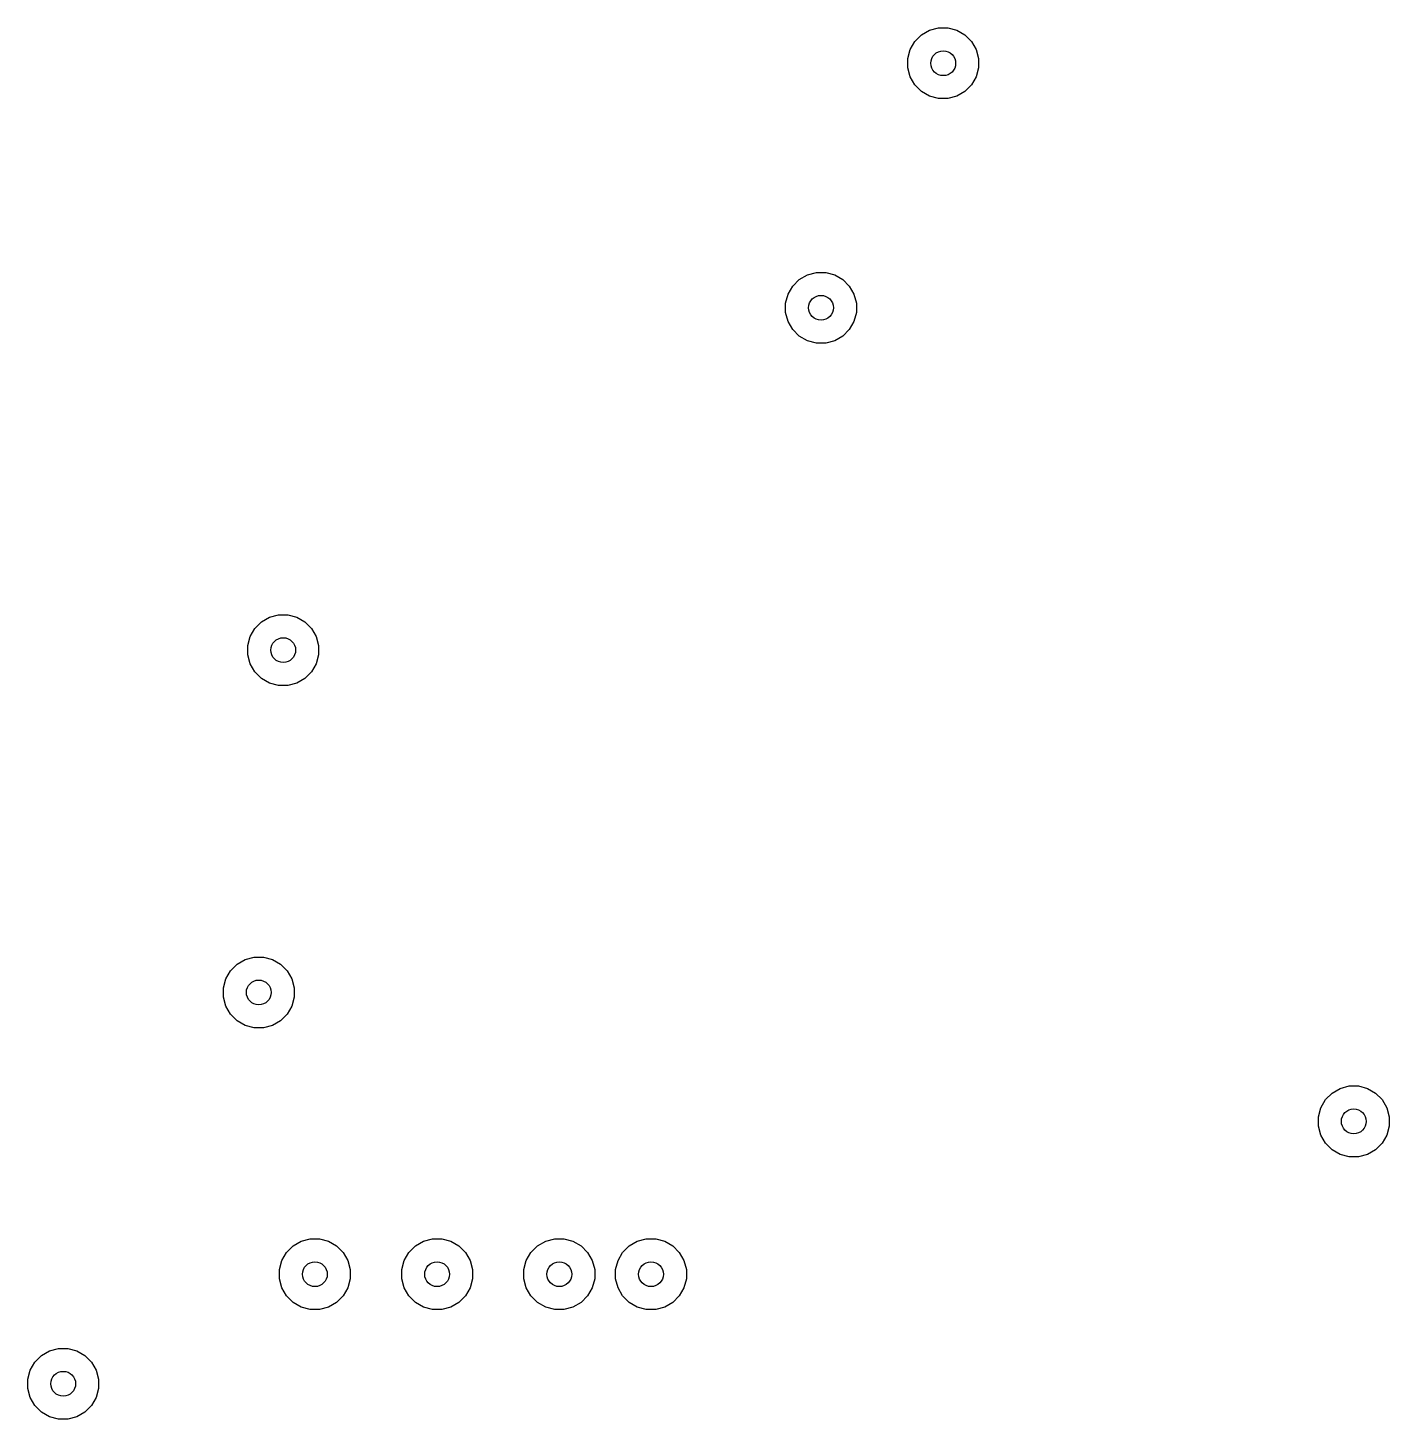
# Model space of a CAD drawing. Header units: inches. Extents: x 5.18 to 7.4, y -4.53 to -3.19.
# Drawn here: x 6.3559 to 6.7944, y -3.6841 to -3.2361 of the extents above; entities that cross this region are included whole.
import ezdxf

# ---------------------------------------------------------------- set-up
doc = ezdxf.new("R2010")
doc.units = ezdxf.units.IN
doc.header["$MEASUREMENT"] = 0
doc.layers.add('B.Cu', color=153, linetype='CONTINUOUS', true_color=0x4d7fc4)

msp = doc.modelspace()

# ---------------------------------------------------------------- linework, layer by layer
at = {"layer": 'B.Cu', "linetype": 'CONTINUOUS'}
for p, q in [((6.64162, -3.24054), (6.64375, -3.23842)), ((6.64375, -3.23842), (6.64635, -3.23691)), ((6.64635, -3.23691), (6.64925, -3.23614)), ((6.64925, -3.23614), (6.65225, -3.23614)), ((6.65225, -3.23614), (6.65515, -3.23691)), ((6.65515, -3.23691), (6.65775, -3.23842)), ((6.65775, -3.23842), (6.65987, -3.24054)), ((6.63935, -3.24604), (6.64012, -3.24314)), ((6.64012, -3.24314), (6.64162, -3.24054)), ((6.65987, -3.24054), (6.66137, -3.24314)), ((6.66137, -3.24314), (6.66215, -3.24604)), ((6.63935, -3.24904), (6.63935, -3.24604)), ((6.66215, -3.24604), (6.66215, -3.24904)), ((6.64012, -3.25194), (6.63935, -3.24904)), ((6.64162, -3.25454), (6.64012, -3.25194)), ((6.66137, -3.25194), (6.65987, -3.25454)), ((6.66215, -3.24904), (6.66137, -3.25194)), ((6.64375, -3.25666), (6.64162, -3.25454)), ((6.64635, -3.25816), (6.64375, -3.25666)), ((6.65775, -3.25666), (6.65515, -3.25816)), ((6.65987, -3.25454), (6.65775, -3.25666)), ((6.64925, -3.25894), (6.64635, -3.25816)), ((6.65225, -3.25894), (6.64925, -3.25894)), ((6.65515, -3.25816), (6.65225, -3.25894)), ((6.60698, -3.31565), (6.60988, -3.31488)), ((6.60988, -3.31488), (6.61288, -3.31488)), ((6.61288, -3.31488), (6.61578, -3.31565)), ((6.60075, -3.32188), (6.60225, -3.31928)), ((6.60225, -3.31928), (6.60438, -3.31716)), ((6.60438, -3.31716), (6.60698, -3.31565)), ((6.61578, -3.31565), (6.61838, -3.31716)), ((6.61838, -3.31716), (6.6205, -3.31928)), ((6.6205, -3.31928), (6.622, -3.32188)), ((6.59998, -3.32478), (6.60075, -3.32188)), ((6.622, -3.32188), (6.62278, -3.32478)), ((6.59998, -3.32778), (6.59998, -3.32478)), ((6.60075, -3.33068), (6.59998, -3.32778)), ((6.62278, -3.32778), (6.622, -3.33068)), ((6.62278, -3.32478), (6.62278, -3.32778)), ((6.60225, -3.33328), (6.60075, -3.33068)), ((6.622, -3.33068), (6.6205, -3.33328)), ((6.60438, -3.3354), (6.60225, -3.33328)), ((6.60698, -3.3369), (6.60438, -3.3354)), ((6.60988, -3.33768), (6.60698, -3.3369)), ((6.61578, -3.3369), (6.61288, -3.33768)), ((6.61838, -3.3354), (6.61578, -3.3369)), ((6.6205, -3.33328), (6.61838, -3.3354)), ((6.61288, -3.33768), (6.60988, -3.33768)), ((6.43115, -3.42739), (6.43375, -3.42589)), ((6.43375, -3.42589), (6.43665, -3.42511)), ((6.43665, -3.42511), (6.43965, -3.42511)), ((6.43965, -3.42511), (6.44255, -3.42589)), ((6.44255, -3.42589), (6.44515, -3.42739)), ((6.42753, -3.43211), (6.42903, -3.42951)), ((6.42903, -3.42951), (6.43115, -3.42739)), ((6.44515, -3.42739), (6.44727, -3.42951)), ((6.44727, -3.42951), (6.44877, -3.43211)), ((6.42675, -3.43501), (6.42753, -3.43211)), ((6.42675, -3.43802), (6.42675, -3.43501)), ((6.44877, -3.43211), (6.44955, -3.43501)), ((6.44955, -3.43501), (6.44955, -3.43802)), ((6.42753, -3.44092), (6.42675, -3.43802)), ((6.44955, -3.43802), (6.44877, -3.44092)), ((6.42903, -3.44352), (6.42753, -3.44092)), ((6.43115, -3.44564), (6.42903, -3.44352)), ((6.44727, -3.44352), (6.44515, -3.44564)), ((6.44877, -3.44092), (6.44727, -3.44352)), ((6.43375, -3.44714), (6.43115, -3.44564)), ((6.43665, -3.44792), (6.43375, -3.44714)), ((6.43965, -3.44792), (6.43665, -3.44792)), ((6.44255, -3.44714), (6.43965, -3.44792)), ((6.44515, -3.44564), (6.44255, -3.44714)), ((6.42115, -3.53975), (6.42328, -3.53763)), ((6.42328, -3.53763), (6.42587, -3.53613)), ((6.42587, -3.53613), (6.42877, -3.53535)), ((6.42877, -3.53535), (6.43178, -3.53535)), ((6.43178, -3.53535), (6.43468, -3.53613)), ((6.43468, -3.53613), (6.43728, -3.53763)), ((6.43728, -3.53763), (6.4394, -3.53975)), ((6.41887, -3.54525), (6.41965, -3.54235)), ((6.41965, -3.54235), (6.42115, -3.53975)), ((6.4394, -3.53975), (6.4409, -3.54235)), ((6.4409, -3.54235), (6.44168, -3.54525)), ((6.41887, -3.54825), (6.41887, -3.54525)), ((6.44168, -3.54525), (6.44168, -3.54825)), ((6.41965, -3.55115), (6.41887, -3.54825)), ((6.42115, -3.55375), (6.41965, -3.55115)), ((6.4409, -3.55115), (6.4394, -3.55375)), ((6.44168, -3.54825), (6.4409, -3.55115)), ((6.42328, -3.55588), (6.42115, -3.55375)), ((6.42587, -3.55738), (6.42328, -3.55588)), ((6.43728, -3.55588), (6.43468, -3.55738)), ((6.4394, -3.55375), (6.43728, -3.55588)), ((6.42877, -3.55815), (6.42587, -3.55738)), ((6.43178, -3.55815), (6.42877, -3.55815)), ((6.43468, -3.55738), (6.43178, -3.55815)), ((6.77387, -3.58125), (6.77599, -3.57912)), ((6.77599, -3.57912), (6.77859, -3.57762)), ((6.77859, -3.57762), (6.78149, -3.57685)), ((6.78149, -3.57685), (6.78449, -3.57685)), ((6.78449, -3.57685), (6.78739, -3.57762)), ((6.78739, -3.57762), (6.78999, -3.57912)), ((6.78999, -3.57912), (6.79212, -3.58125)), ((6.77159, -3.58675), (6.77237, -3.58385)), ((6.77237, -3.58385), (6.77387, -3.58125)), ((6.79212, -3.58125), (6.79362, -3.58385)), ((6.79362, -3.58385), (6.79439, -3.58675)), ((6.77159, -3.58975), (6.77159, -3.58675)), ((6.79439, -3.58675), (6.79439, -3.58975)), ((6.77237, -3.59265), (6.77159, -3.58975)), ((6.77387, -3.59525), (6.77237, -3.59265)), ((6.79362, -3.59265), (6.79212, -3.59525)), ((6.79439, -3.58975), (6.79362, -3.59265)), ((6.77599, -3.59737), (6.77387, -3.59525)), ((6.77859, -3.59887), (6.77599, -3.59737)), ((6.78999, -3.59737), (6.78739, -3.59887)), ((6.79212, -3.59525), (6.78999, -3.59737)), ((6.78149, -3.59965), (6.77859, -3.59887)), ((6.78449, -3.59965), (6.78149, -3.59965)), ((6.78739, -3.59887), (6.78449, -3.59965)), ((6.43922, -3.63046), (6.44135, -3.62834)), ((6.44135, -3.62834), (6.44395, -3.62684)), ((6.44395, -3.62684), (6.44685, -3.62606)), ((6.44685, -3.62606), (6.44985, -3.62606)), ((6.44985, -3.62606), (6.45275, -3.62684)), ((6.45275, -3.62684), (6.45535, -3.62834)), ((6.45535, -3.62834), (6.45747, -3.63046)), ((6.47859, -3.63046), (6.48072, -3.62834)), ((6.48072, -3.62834), (6.48332, -3.62684)), ((6.48332, -3.62684), (6.48622, -3.62606)), ((6.48622, -3.62606), (6.48922, -3.62606)), ((6.48922, -3.62606), (6.49212, -3.62684)), ((6.49212, -3.62684), (6.49472, -3.62834)), ((6.49472, -3.62834), (6.49684, -3.63046)), ((6.51796, -3.63046), (6.52009, -3.62834)), ((6.52009, -3.62834), (6.52269, -3.62684)), ((6.52269, -3.62684), (6.52559, -3.62606)), ((6.52559, -3.62606), (6.52859, -3.62606)), ((6.52859, -3.62606), (6.53149, -3.62684)), ((6.53149, -3.62684), (6.53409, -3.62834)), ((6.53409, -3.62834), (6.53621, -3.63046)), ((6.54749, -3.63046), (6.54961, -3.62834)), ((6.54961, -3.62834), (6.55221, -3.62684)), ((6.55221, -3.62684), (6.55511, -3.62606)), ((6.55511, -3.62606), (6.55812, -3.62606)), ((6.55812, -3.62606), (6.56102, -3.62684)), ((6.56102, -3.62684), (6.56362, -3.62834)), ((6.56362, -3.62834), (6.56574, -3.63046)), ((6.43695, -3.63596), (6.43772, -3.63306)), ((6.43772, -3.63306), (6.43922, -3.63046)), ((6.45747, -3.63046), (6.45897, -3.63306)), ((6.45897, -3.63306), (6.45975, -3.63596)), ((6.47632, -3.63596), (6.47709, -3.63306)), ((6.47709, -3.63306), (6.47859, -3.63046)), ((6.49684, -3.63046), (6.49834, -3.63306)), ((6.49834, -3.63306), (6.49912, -3.63596)), ((6.51569, -3.63596), (6.51646, -3.63306)), ((6.51646, -3.63306), (6.51796, -3.63046)), ((6.53621, -3.63046), (6.53771, -3.63306)), ((6.53771, -3.63306), (6.53849, -3.63596)), ((6.54521, -3.63596), (6.54599, -3.63306)), ((6.54599, -3.63306), (6.54749, -3.63046)), ((6.56574, -3.63046), (6.56724, -3.63306)), ((6.56724, -3.63306), (6.56802, -3.63596)), ((6.43695, -3.63896), (6.43695, -3.63596)), ((6.45975, -3.63596), (6.45975, -3.63896)), ((6.47632, -3.63896), (6.47632, -3.63596)), ((6.49912, -3.63596), (6.49912, -3.63896)), ((6.51569, -3.63896), (6.51569, -3.63596)), ((6.53849, -3.63596), (6.53849, -3.63896)), ((6.54521, -3.63896), (6.54521, -3.63596)), ((6.56802, -3.63596), (6.56802, -3.63896)), ((6.43772, -3.64186), (6.43695, -3.63896)), ((6.43922, -3.64446), (6.43772, -3.64186)), ((6.45897, -3.64186), (6.45747, -3.64446)), ((6.45975, -3.63896), (6.45897, -3.64186)), ((6.47709, -3.64186), (6.47632, -3.63896)), ((6.47859, -3.64446), (6.47709, -3.64186)), ((6.49834, -3.64186), (6.49684, -3.64446)), ((6.49912, -3.63896), (6.49834, -3.64186)), ((6.51646, -3.64186), (6.51569, -3.63896)), ((6.51796, -3.64446), (6.51646, -3.64186)), ((6.53771, -3.64186), (6.53621, -3.64446)), ((6.53849, -3.63896), (6.53771, -3.64186)), ((6.54599, -3.64186), (6.54521, -3.63896)), ((6.54749, -3.64446), (6.54599, -3.64186)), ((6.56724, -3.64186), (6.56574, -3.64446)), ((6.56802, -3.63896), (6.56724, -3.64186)), ((6.44135, -3.64658), (6.43922, -3.64446)), ((6.44395, -3.64809), (6.44135, -3.64658)), ((6.45535, -3.64658), (6.45275, -3.64809)), ((6.45747, -3.64446), (6.45535, -3.64658)), ((6.48072, -3.64658), (6.47859, -3.64446)), ((6.48332, -3.64809), (6.48072, -3.64658)), ((6.49472, -3.64658), (6.49212, -3.64809)), ((6.49684, -3.64446), (6.49472, -3.64658)), ((6.52009, -3.64658), (6.51796, -3.64446)), ((6.52269, -3.64809), (6.52009, -3.64658)), ((6.53409, -3.64658), (6.53149, -3.64809)), ((6.53621, -3.64446), (6.53409, -3.64658)), ((6.54961, -3.64658), (6.54749, -3.64446)), ((6.55221, -3.64809), (6.54961, -3.64658)), ((6.56362, -3.64658), (6.56102, -3.64809)), ((6.56574, -3.64446), (6.56362, -3.64658)), ((6.44685, -3.64886), (6.44395, -3.64809)), ((6.44985, -3.64886), (6.44685, -3.64886)), ((6.45275, -3.64809), (6.44985, -3.64886)), ((6.48622, -3.64886), (6.48332, -3.64809)), ((6.48922, -3.64886), (6.48622, -3.64886)), ((6.49212, -3.64809), (6.48922, -3.64886)), ((6.52559, -3.64886), (6.52269, -3.64809)), ((6.52859, -3.64886), (6.52559, -3.64886)), ((6.53149, -3.64809), (6.52859, -3.64886)), ((6.55511, -3.64886), (6.55221, -3.64809)), ((6.55812, -3.64886), (6.55511, -3.64886)), ((6.56102, -3.64809), (6.55812, -3.64886)), ((6.35816, -3.66574), (6.36028, -3.66361)), ((6.36028, -3.66361), (6.36288, -3.66211)), ((6.36288, -3.66211), (6.36578, -3.66133)), ((6.36578, -3.66133), (6.36878, -3.66133)), ((6.36878, -3.66133), (6.37168, -3.66211)), ((6.37168, -3.66211), (6.37428, -3.66361)), ((6.37428, -3.66361), (6.37641, -3.66574)), ((6.35588, -3.67124), (6.35666, -3.66834)), ((6.35666, -3.66834), (6.35816, -3.66574)), ((6.37641, -3.66574), (6.37791, -3.66834)), ((6.37791, -3.66834), (6.37869, -3.67124)), ((6.35588, -3.67424), (6.35588, -3.67124)), ((6.37869, -3.67124), (6.37869, -3.67424)), ((6.35666, -3.67714), (6.35588, -3.67424)), ((6.35816, -3.67974), (6.35666, -3.67714)), ((6.37791, -3.67714), (6.37641, -3.67974)), ((6.37869, -3.67424), (6.37791, -3.67714)), ((6.36028, -3.68186), (6.35816, -3.67974)), ((6.36288, -3.68336), (6.36028, -3.68186)), ((6.37428, -3.68186), (6.37168, -3.68336)), ((6.37641, -3.67974), (6.37428, -3.68186)), ((6.36578, -3.68414), (6.36288, -3.68336)), ((6.36878, -3.68414), (6.36578, -3.68414)), ((6.37168, -3.68336), (6.36878, -3.68414))]:
    msp.add_line(p, q, dxfattribs=at)
at = {"layer": 'B.Cu'}
for centre in [(6.65075, -3.24754), (6.61138, -3.32628), (6.43815, -3.43652), (6.43028, -3.54675), (6.78299, -3.58825), (6.44835, -3.63746), (6.48772, -3.63746), (6.52709, -3.63746), (6.55661, -3.63746), (6.36728, -3.67274)]:
    msp.add_circle(centre, 0.004, dxfattribs=at)

doc.saveas('drawing.dxf')
